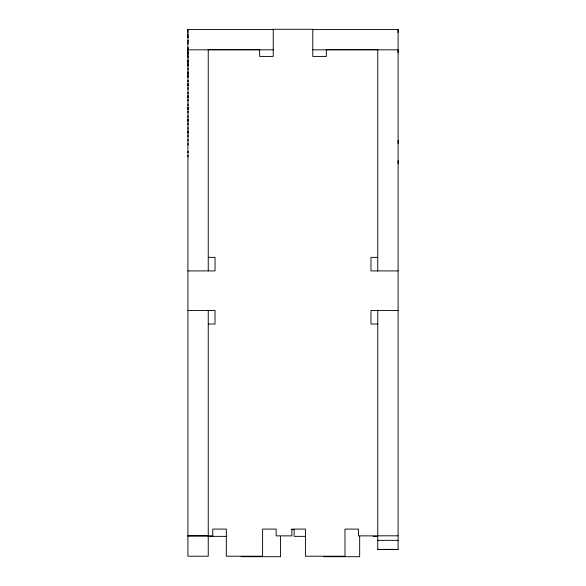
<?xml version="1.0" encoding="UTF-8"?>
<svg xmlns="http://www.w3.org/2000/svg" width="586" height="586" viewBox="0 0 586 586"><rect width="100%" height="100%" fill="white"/><g stroke="black" fill="none" stroke-linecap="round" stroke-linejoin="round"><path stroke-width="0.88" d="M187.908 76.436L187.908 74.752M187.908 66.269L187.908 64.387M187.908 56.461L187.908 49.825L273.223 49.825M187.908 49.349L187.908 47.466M187.908 44.075L187.908 42.382M187.908 36.12L187.908 33.812M187.908 32.428L187.908 29.483L273.223 29.483M398.099 163.699L398.099 160.776M398.099 143.358L398.099 140.442M398.099 52.769L398.099 49.825L312.778 49.825M398.099 32.428L398.099 29.483L312.778 29.483M188.399 36.471L187.908 36.471M188.399 40.595L187.908 40.595M188.399 48.308L187.908 48.308M188.399 52.432L187.908 52.432M188.399 56.813L187.908 56.813M188.399 60.146L187.908 60.146M188.399 60.929L187.908 60.929M188.399 64.27L187.908 64.27M188.399 68.65L187.908 68.65M188.399 71.983L187.908 71.983M188.399 72.767L187.908 72.767M188.399 76.107L187.908 76.107M188.399 80.487L187.908 80.487M188.399 83.82L187.908 83.82M188.399 84.604L187.908 84.604M188.399 87.937L187.908 87.944M188.399 92.324L187.908 92.324M188.399 95.657L187.908 95.657M188.399 96.441L187.908 96.441M188.399 99.774L187.908 99.774M188.399 104.154L187.908 104.162M188.399 107.494L187.908 107.494M188.399 108.278L187.908 108.278M188.399 111.611L187.908 111.611M188.399 115.991L187.908 115.991M188.399 119.332L187.908 119.332M188.399 120.115L187.908 120.115M188.399 123.448L187.908 123.448M188.399 127.829L187.908 127.829M188.399 131.169L187.908 131.169M188.399 131.953L187.908 131.953M188.399 135.285L187.908 135.285M188.399 139.666L187.908 139.666M188.399 143.79L187.908 143.79M188.399 151.503L187.908 151.503M188.399 155.627L187.908 155.627M187.908 37.57L188.392 37.57M187.908 41.694L188.392 41.694M187.908 49.407L188.392 49.407M187.908 53.531L188.392 53.531M187.908 57.911L188.392 57.911M187.908 61.244L188.392 61.244M187.908 62.028L188.392 62.028M187.908 65.368L188.392 65.368M187.908 69.749L188.392 69.749M187.908 73.082L188.392 73.082M187.908 73.865L188.392 73.865M187.908 77.206L188.392 77.206M187.908 81.586L188.392 81.586M187.908 84.919L188.392 84.919M187.908 85.703L188.392 85.703M187.908 89.043L188.392 89.043M187.908 93.423L188.392 93.423M187.908 96.756L188.392 96.756M187.908 97.54L188.392 97.54M187.908 100.873L188.392 100.88M187.908 105.26L188.392 105.26M187.908 108.593L188.392 108.593M187.908 109.377L188.392 109.377M187.908 112.71L188.392 112.71M187.908 117.09L188.392 117.097M187.908 120.43L188.392 120.43M187.908 121.214L188.392 121.214M187.908 124.547L188.392 124.547M187.908 128.927L188.392 128.927M187.908 132.268L188.392 132.268M187.908 133.051L188.392 133.051M187.908 136.384L188.392 136.384M187.908 140.765L188.392 140.765M187.908 144.889L188.392 144.889M187.908 152.602L188.392 152.602M187.908 156.726L188.392 156.726M208.25 257.357L215.025 257.357L215.025 270.915L187.908 270.915M377.758 257.357L370.975 257.357L370.975 270.915L398.099 270.915M187.908 310.47L215.025 310.47L215.025 324.029L208.25 324.029M398.099 310.47L370.975 310.47L370.975 324.029L377.758 324.029M291.418 529.576L294.135 529.576L294.135 536.358L305.489 536.358M187.908 535.868L208.25 535.868M377.758 535.816L398.099 535.816M187.908 535.868L212.769 535.868L212.769 529.092L226.328 529.092L226.328 556.209L262.594 556.209L262.594 529.092L276.153 529.092L276.153 535.868L291.872 535.868L291.872 529.092L305.431 529.092L305.431 556.209L344.986 556.209L344.986 529.092L358.544 529.092L358.544 535.868L377.758 535.868M208.25 536.358L226.54 536.358M373.238 536.358L377.758 536.358M377.758 540.336L398.099 540.336M377.758 549.382L398.099 549.382M241.022 556.7L280.569 556.7L280.569 536.358M323.413 556.7L359.679 556.7L359.679 536.358M187.908 62.914L187.908 64.599M398.099 29.483L398.099 549.434L377.758 549.434L377.758 310.053M377.758 271.12L377.758 49.642L326.336 49.642L326.336 56.424L312.778 56.424L312.778 29.3L273.223 29.3L273.223 56.424L259.664 56.424L259.664 49.642L208.25 49.642L208.25 270.915M208.25 310.47L208.25 556.209L187.908 556.209L187.908 29.483"/></g></svg>
